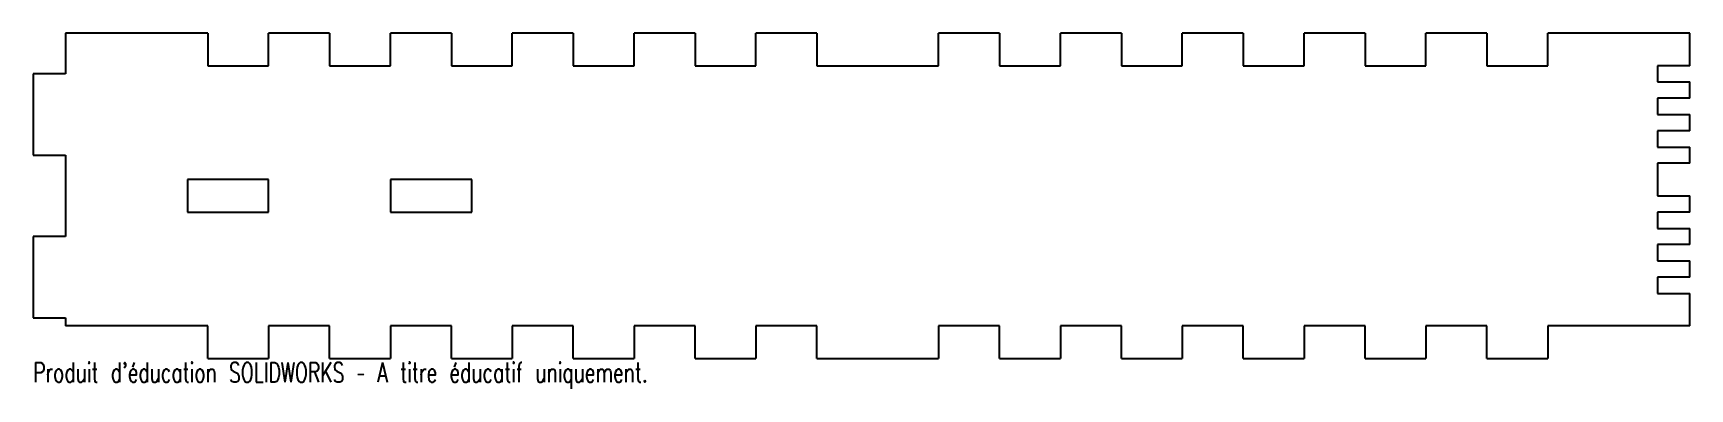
# Model space of a CAD drawing. Header units: millimetres. Extents: x -208 to 200, y -47 to 40.
import ezdxf

# ---------------------------------------------------------------- set-up
doc = ezdxf.new("R2010")
doc.units = ezdxf.units.MM
doc.styles.add('SLDTEXTSTYLE0', font='TXT', dxfattribs={"width": 0.7, "bigfont": 'bigfont'})

msp = doc.modelspace()

# ---------------------------------------------------------------- linework, layer by layer
at = {"color": 7, "linetype": 'Continuous', "lineweight": 25}
for p, q in [((-200, 40), (-200, 30)), ((-165, 40), (-200, 40)), ((-165, 40), (-165, 32)), ((-150, 32), (-150, 40)), ((-135, 40), (-150, 40)), ((-135, 40), (-135, 32)), ((-120, 32), (-120, 40)), ((-105, 40), (-120, 40)), ((-105, 40), (-105, 32)), ((-90, 32), (-90, 40)), ((-75, 40), (-90, 40)), ((-75, 40), (-75, 32)), ((-60, 32), (-60, 40)), ((-45, 40), (-60, 40)), ((-45, 40), (-45, 32)), ((-30, 32), (-30, 40)), ((-15, 40), (-30, 40)), ((-15, 40), (-15, 32)), ((15, 32), (15, 40)), ((30, 40), (15, 40)), ((30, 40), (30, 32)), ((45, 32), (45, 40)), ((60, 40), (45, 40)), ((60, 40), (60, 32)), ((75, 32), (75, 40)), ((90, 40), (75, 40)), ((90, 40), (90, 32)), ((105, 32), (105, 40)), ((120, 40), (105, 40)), ((120, 40), (120, 32)), ((135, 32), (135, 40)), ((150, 40), (135, 40)), ((150, 40), (150, 32)), ((165, 32), (165, 40)), ((200, 40), (165, 40)), ((200, 32), (200, 40)), ((-208, 30), (-208, 10)), ((-200, 30), (-208, 30)), ((-165, 32), (-150, 32)), ((-135, 32), (-120, 32)), ((-105, 32), (-90, 32)), ((-75, 32), (-60, 32)), ((-45, 32), (-30, 32)), ((-15, 32), (15, 32)), ((30, 32), (45, 32)), ((60, 32), (75, 32)), ((90, 32), (105, 32)), ((120, 32), (135, 32)), ((150, 32), (165, 32)), ((200, 32), (192, 32)), ((192, 32), (192, 28)), ((192, 28), (200, 28)), ((200, 24), (200, 28)), ((200, 24), (192, 24)), ((192, 24), (192, 20)), ((192, 20), (200, 20)), ((200, 16), (200, 20)), ((200, 16), (192, 16)), ((192, 16), (192, 12)), ((-208, 10), (-200, 10)), ((-200, 10), (-200, -10)), ((192, 12), (200, 12)), ((200, 8), (200, 12)), ((200, 8), (192, 8)), ((192, 8), (192, 0)), ((-150, 4), (-170, 4)), ((-170, 4), (-170, -4)), ((-150, -4), (-150, 4)), ((-120, 4), (-120, -4)), ((-100, 4), (-120, 4)), ((-100, -4), (-100, 4)), ((192, 0), (200, 0)), ((200, -4), (200, 0)), ((-170, -4), (-150, -4)), ((-120, -4), (-100, -4)), ((200, -4), (192, -4)), ((192, -4), (192, -8)), ((192, -8), (200, -8)), ((200, -12), (200, -8)), ((-208, -10), (-208, -30)), ((-200, -10), (-208, -10)), ((200, -12), (192, -12)), ((192, -12), (192, -16)), ((192, -16), (200, -16)), ((200, -20), (200, -16)), ((192, -20), (192, -24)), ((200, -20), (192, -20)), ((192, -24), (200, -24)), ((200, -32), (200, -24)), ((-208, -30), (-200, -30)), ((-200, -30), (-200, -32)), ((-165, -32), (-200, -32)), ((-165, -40), (-165, -32)), ((-135, -32), (-150, -32)), ((-150, -32), (-150, -40)), ((-135, -40), (-135, -32)), ((-105, -32), (-120, -32)), ((-120, -32), (-120, -40)), ((-105, -40), (-105, -32)), ((-75, -32), (-90, -32)), ((-90, -32), (-90, -40)), ((-75, -40), (-75, -32)), ((-45, -32), (-60, -32)), ((-60, -32), (-60, -40)), ((-45, -40), (-45, -32)), ((-15, -32), (-30, -32)), ((-30, -32), (-30, -40)), ((-15, -40), (-15, -32)), ((30, -32), (15, -32)), ((15, -32), (15, -40)), ((30, -40), (30, -32)), ((60, -32), (45, -32)), ((45, -32), (45, -40)), ((60, -40), (60, -32)), ((90, -32), (75, -32)), ((75, -32), (75, -40)), ((90, -40), (90, -32)), ((120, -32), (105, -32)), ((105, -32), (105, -40)), ((120, -40), (120, -32)), ((150, -32), (135, -32)), ((135, -32), (135, -40)), ((150, -40), (150, -32)), ((200, -32), (165, -32)), ((165, -32), (165, -40)), ((-165, -40), (-150, -40)), ((-135, -40), (-120, -40)), ((-105, -40), (-90, -40)), ((-75, -40), (-60, -40)), ((-45, -40), (-30, -40)), ((-15, -40), (15, -40)), ((30, -40), (45, -40)), ((60, -40), (75, -40)), ((90, -40), (105, -40)), ((120, -40), (135, -40)), ((150, -40), (165, -40))]:
    msp.add_line(p, q, dxfattribs=at)

# ---------------------------------------------------------------- texts
at = {"color": 7, "linetype": 'Continuous', "insert": (-208, -41.02), "char_height": 4.8336, "attachment_point": 1, "style": 'SLDTEXTSTYLE0'}
msp.add_mtext("Produit d'éducation SOLIDWORKS – A titre éducatif uniquement.", dxfattribs=at)

doc.saveas('drawing.dxf')
